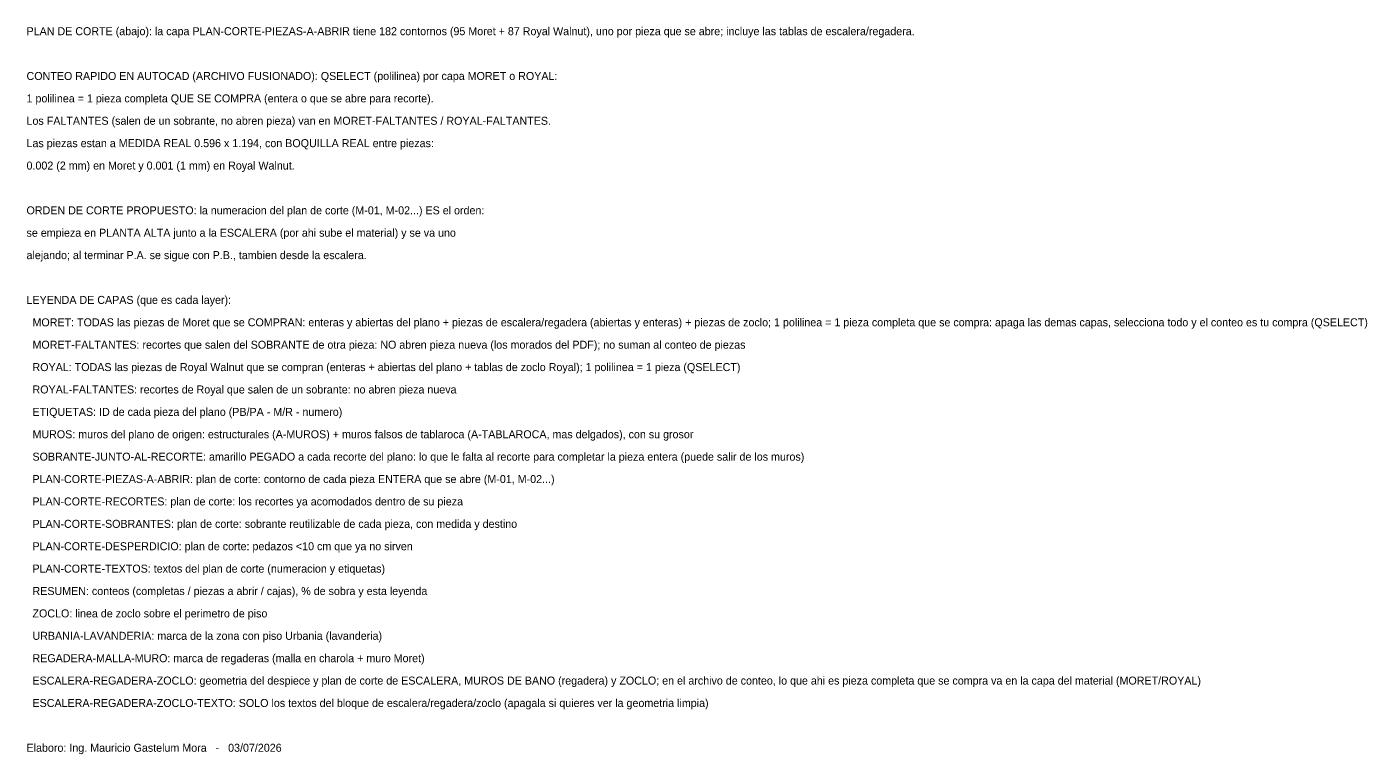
# Model space of a CAD drawing. Header units: metres. Extents: x 478.4 to 564, y -144.7 to -79.7.
# Drawn here: x 489.57 to 514.7, y -137.64 to -124 of the extents above; entities that cross this region are included whole.
import ezdxf
from ezdxf.enums import TextEntityAlignment as Align

# ---------------------------------------------------------------- set-up
doc = ezdxf.new("R2010")
doc.units = ezdxf.units.M
doc.layers.add('RESUMEN', color=5, linetype='Continuous')

msp = doc.modelspace()

# ---------------------------------------------------------------- texts
at = {"layer": 'RESUMEN'}
for s, p in [('PLAN DE CORTE (abajo): la capa PLAN-CORTE-PIEZAS-A-ABRIR tiene 182 contornos (95 Moret + 87 Royal Walnut), uno por pieza que se abre; incluye las tablas de escalera/regadera.', (489.565, -124.08)), ('CONTEO RAPIDO EN AUTOCAD (ARCHIVO FUSIONADO): QSELECT (polilinea) por capa MORET o ROYAL:', (489.565, -124.92)), ('1 polilinea = 1 pieza completa QUE SE COMPRA (entera o que se abre para recorte).', (489.565, -125.34)), ('Los FALTANTES (salen de un sobrante, no abren pieza) van en MORET-FALTANTES / ROYAL-FALTANTES.', (489.565, -125.76)), ('Las piezas estan a MEDIDA REAL 0.596 x 1.194, con BOQUILLA REAL entre piezas:', (489.565, -126.18)), ('0.002 (2 mm) en Moret y 0.001 (1 mm) en Royal Walnut.', (489.565, -126.6)), ('ORDEN DE CORTE PROPUESTO: la numeracion del plan de corte (M-01, M-02...) ES el orden:', (489.565, -127.44)), ('se empieza en PLANTA ALTA junto a la ESCALERA (por ahi sube el material) y se va uno', (489.565, -127.86)), ('alejando; al terminar P.A. se sigue con P.B., tambien desde la escalera.', (489.565, -128.28)), ('LEYENDA DE CAPAS (que es cada layer):', (489.565, -129.12)), ('  MORET: TODAS las piezas de Moret que se COMPRAN: enteras y abiertas del plano + piezas de escalera/regadera (abiertas y enteras) + piezas de zoclo; 1 polilinea = 1 pieza completa que se compra: apaga las demas capas, selecciona todo y el conteo es tu compra (QSELECT)', (489.565, -129.54)), ('  MORET-FALTANTES: recortes que salen del SOBRANTE de otra pieza: NO abren pieza nueva (los morados del PDF); no suman al conteo de piezas', (489.565, -129.96)), ('  ROYAL: TODAS las piezas de Royal Walnut que se compran (enteras + abiertas del plano + tablas de zoclo Royal); 1 polilinea = 1 pieza (QSELECT)', (489.565, -130.38)), ('  ROYAL-FALTANTES: recortes de Royal que salen de un sobrante: no abren pieza nueva', (489.565, -130.8)), ('  ETIQUETAS: ID de cada pieza del plano (PB/PA - M/R - numero)', (489.565, -131.22)), ('  MUROS: muros del plano de origen: estructurales (A-MUROS) + muros falsos de tablaroca (A-TABLAROCA, mas delgados), con su grosor', (489.565, -131.64)), ('  SOBRANTE-JUNTO-AL-RECORTE: amarillo PEGADO a cada recorte del plano: lo que le falta al recorte para completar la pieza entera (puede salir de los muros)', (489.565, -132.06)), ('  PLAN-CORTE-PIEZAS-A-ABRIR: plan de corte: contorno de cada pieza ENTERA que se abre (M-01, M-02...)', (489.565, -132.48)), ('  PLAN-CORTE-RECORTES: plan de corte: los recortes ya acomodados dentro de su pieza', (489.565, -132.9)), ('  PLAN-CORTE-SOBRANTES: plan de corte: sobrante reutilizable de cada pieza, con medida y destino', (489.565, -133.32)), ('  PLAN-CORTE-DESPERDICIO: plan de corte: pedazos <10 cm que ya no sirven', (489.565, -133.74)), ('  PLAN-CORTE-TEXTOS: textos del plan de corte (numeracion y etiquetas)', (489.565, -134.16)), ('  RESUMEN: conteos (completas / piezas a abrir / cajas), % de sobra y esta leyenda', (489.565, -134.58)), ('  ZOCLO: linea de zoclo sobre el perimetro de piso', (489.565, -135)), ('  URBANIA-LAVANDERIA: marca de la zona con piso Urbania (lavanderia)', (489.565, -135.42)), ('  REGADERA-MALLA-MURO: marca de regaderas (malla en charola + muro Moret)', (489.565, -135.84)), ('  ESCALERA-REGADERA-ZOCLO: geometria del despiece y plan de corte de ESCALERA, MUROS DE BANO (regadera) y ZOCLO; en el archivo de conteo, lo que ahi es pieza completa que se compra va en la capa del material (MORET/ROYAL)', (489.565, -136.26)), ('  ESCALERA-REGADERA-ZOCLO-TEXTO: SOLO los textos del bloque de escalera/regadera/zoclo (apagala si quieres ver la geometria limpia)', (489.565, -136.68)), ('Elaboro: Ing. Mauricio Gastelum Mora   -   03/07/2026', (489.565, -137.52))]:
    msp.add_text(s, height=0.15, dxfattribs=at).set_placement(p, align=Align.MIDDLE_LEFT)

doc.saveas('drawing.dxf')
